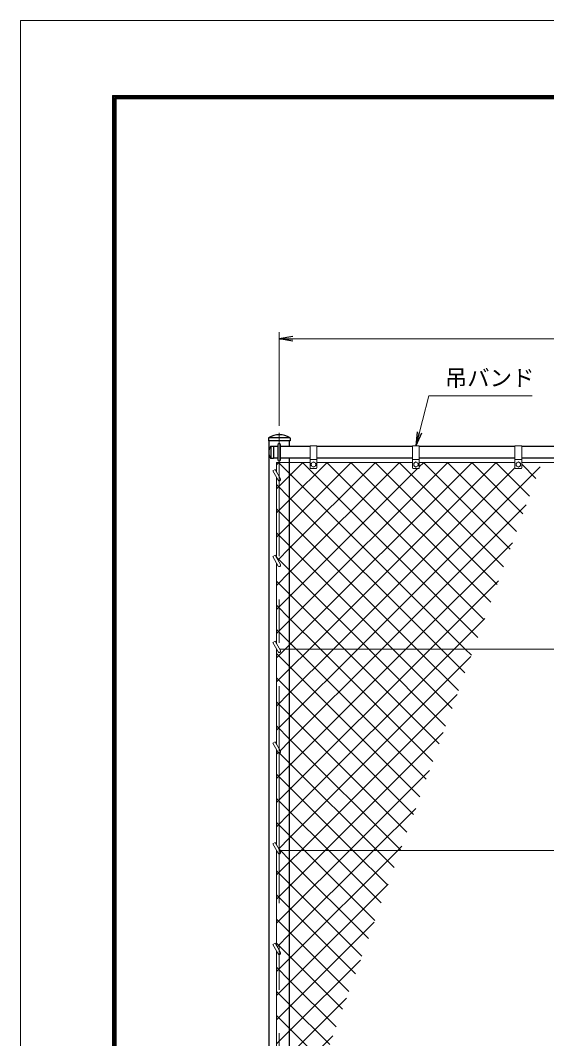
# Model space of a CAD drawing. Units: millimetres, scale not verified. Extents: x -5699 to 5699, y -3329 to 3329.
# Drawn here: x -5699 to -4158, y -373 to 2611 of the extents above; entities that cross this region are included whole.
import ezdxf
from ezdxf.enums import TextEntityAlignment as Align

# ---------------------------------------------------------------- set-up
doc = ezdxf.new("R2010")
doc.units = ezdxf.units.MM
doc.header["$LTSCALE"] = 20
doc.linetypes.add('USER3', pattern=[50.8, 31.75, -6.35, 6.35, -6.35])
for name, color, linetype, lineweight in [('0-6_23', 2, 'Continuous', 9), ('0-B_0', 7, 'Continuous', 25), ('0-C_D-STR1', 1, 'Continuous', 25), ('0-D_D-STR2', 7, 'Continuous', 13), ('0-E_D-STR3', 3, 'Continuous', 13), ('0-F_D-BMK', 2, 'USER3', 13), ('1-0_D-STR-DIM', 7, 'Continuous', 13), ('1-5_D-STR-TXT', 7, 'Continuous', 13)]:
    doc.layers.add(name, color=color, linetype=linetype, lineweight=lineweight)
doc.styles.add('ＭＳ ゴシック', font='')
doc.styles.get('ＭＳ ゴシック').set_extended_font_data('MS Gothic')

# ---------------------------------------------------------------- blocks, each defined once
blk = doc.blocks.new('_OPEN')
at = {"layer": '0-B_0'}
blk.add_line((-20, 3.33), (0, 0), dxfattribs=at)
blk.add_lwpolyline([(-20, -3.33), (0, 0), (-20, 0)], dxfattribs=at)

msp = doc.modelspace()

# ---------------------------------------------------------------- linework, layer by layer
at = {"layer": '0-6_23'}
for points in [[(-5698.58, 2610.62), (2701.42, 2610.62), (2701.42, -3329.38), (-5698.58, -3329.38)], [(-5428.58, 2390.62), (2431.42, 2390.62), (2431.42, -3109.38), (-5428.58, -3109.38)], [(-5426.08, 2388.12), (2428.92, 2388.12), (2428.92, -3106.88), (-5426.08, -3106.88)], [(-5423.58, 2385.62), (2426.42, 2385.62), (2426.42, -3104.38), (-5423.58, -3104.38)], [(-5421.08, 2383.12), (2423.92, 2383.12), (2423.92, -3101.88), (-5421.08, -3101.88)], [(-5418.58, 2380.62), (2421.42, 2380.62), (2421.42, -3099.38), (-5418.58, -3099.38)]]:
    msp.add_lwpolyline(points, close=True, dxfattribs=at)
at = {"layer": '0-C_D-STR1'}
for p, q in [((-4972.56, 1386.32), (-4972.56, 1378.26)), ((-4908.36, 1378.26), (-4972.56, 1378.26)), ((-4908.69, 1387.26), (-4972.22, 1387.26)), ((-4910.21, 1362.26), (-4910.21, 1378.26)), ((-4908.36, 1386.32), (-4908.36, 1378.26)), ((-4965.79, 1362.76), (-4957.46, 1362.76)), ((-4965.46, 1362.76), (-4965.46, 1327.76)), ((-4957.46, 1362.76), (-4957.46, 1327.76)), ((-4944.46, 1362.26), (-4957.46, 1362.26)), ((-4850.46, 1362.26), (-4936.46, 1362.26)), ((-4550.46, 1362.26), (-4830.46, 1362.26)), ((-4250.46, 1362.26), (-4530.46, 1362.26)), ((-3950.46, 1362.26), (-4230.46, 1362.26)), ((-4965.79, 1327.76), (-4957.46, 1327.76)), ((-4944.46, 1328.26), (-4957.46, 1328.26)), ((-4850.46, 1328.26), (-4936.46, 1328.26)), ((-4910.21, -1573.74), (-4910.21, 1328.26)), ((-4550.46, 1328.26), (-4830.46, 1328.26)), ((-4250.46, 1328.26), (-4530.46, 1328.26)), ((-3950.46, 1328.26), (-4230.46, 1328.26))]:
    msp.add_line(p, q, dxfattribs=at)
msp.add_lwpolyline([(-4970.71, 1378.26), (-4970.71, -1992.74), (-4910.21, -1992.74), (-4910.21, -1607.74)], dxfattribs=at)
for centre, radius, start, end in [((-4971.06, 1386.32), 1.5, 120.85073, 180), ((-4940.46, 1335.09), 61.17, 59.14927, 120.85073), ((-4909.86, 1386.32), 1.5, 0, 59.14927), ((-4935.23, 1345.26), 35.72, 151.52136, 208.47864), ((-4965.79, 1361.76), 1, 90, 147.70173), ((-4965.79, 1328.76), 1, 212.29827, 270)]:
    msp.add_arc(centre, radius, start, end, dxfattribs=at)
at = {"layer": '0-D_D-STR2'}
for p, q in [((-4948.46, 1308.57), (-4941.77, 1315.26)), ((-4910.21, 1205.4), (-4800.35, 1315.26)), ((-4910.21, 1134.69), (-4729.64, 1315.26)), ((-4358.99, 802.11), (-4872.14, 1315.26)), ((-4340.12, 853.95), (-4801.43, 1315.26)), ((-4321.25, 905.79), (-4730.72, 1315.26)), ((-4302.38, 957.63), (-4660.01, 1315.26)), ((-4283.51, 1009.48), (-4589.3, 1315.26)), ((-4530.46, 1302.31), (-4517.5, 1315.26)), ((-4264.64, 1061.32), (-4518.59, 1315.26)), ((-4245.77, 1113.16), (-4447.88, 1315.26)), ((-4226.91, 1165), (-4377.17, 1315.26)), ((-4208.04, 1216.84), (-4306.46, 1315.26)), ((-4189.17, 1268.68), (-4230.46, 1309.97)), ((-4910.21, 1211.91), (-4948.46, 1250.16)), ((-4948.46, 1167.15), (-4910.21, 1205.4)), ((-4466.56, 768.26), (-4910.21, 1211.91)), ((-4910.21, 1141.2), (-4948.46, 1179.45)), ((-4948.46, 1096.44), (-4910.21, 1134.69)), ((-4537.27, 768.26), (-4910.21, 1141.2)), ((-4910.21, 1070.49), (-4948.46, 1108.74)), ((-4569.53, 768.26), (-4257.87, 1079.92)), ((-4607.98, 768.26), (-4910.21, 1070.49)), ((-4910.21, 999.78), (-4948.46, 1038.03)), ((-4678.69, 768.26), (-4910.21, 999.78)), ((-4910.21, 929.06), (-4948.46, 967.31)), ((-4498.82, 768.26), (-4298.34, 968.74)), ((-4749.41, 768.26), (-4910.21, 929.06)), ((-4910.21, 858.35), (-4948.46, 896.6)), ((-4820.12, 768.26), (-4910.21, 858.35)), ((-4428.11, 768.26), (-4338.8, 857.57)), ((-4910.21, 787.64), (-4948.46, 825.89)), ((-4890.83, 768.26), (-4910.21, 787.64)), ((-4910.21, 716.93), (-4948.46, 755.18)), ((-4910.21, 427.58), (-4569.53, 768.26)), ((-4910.21, 356.87), (-4498.82, 768.26)), ((-4910.21, 286.16), (-4428.11, 768.26)), ((-4509.94, 387.37), (-4890.83, 768.26)), ((-4491.07, 439.22), (-4820.12, 768.26)), ((-4472.2, 491.06), (-4749.41, 768.26)), ((-4453.33, 542.9), (-4678.69, 768.26)), ((-4434.46, 594.74), (-4607.98, 768.26)), ((-4415.59, 646.58), (-4537.27, 768.26)), ((-4396.73, 698.43), (-4466.56, 768.26)), ((-4528.81, 335.53), (-4910.21, 716.93)), ((-4910.21, 646.22), (-4948.46, 684.47)), ((-4547.68, 283.69), (-4910.21, 646.22)), ((-4876.69, 178.26), (-4419.73, 635.22)), ((-4910.21, 575.51), (-4948.46, 613.76)), ((-4566.55, 231.85), (-4910.21, 575.51)), ((-4910.21, 504.8), (-4948.46, 543.05)), ((-4805.98, 178.26), (-4460.19, 524.04)), ((-4585.41, 180.01), (-4910.21, 504.8)), ((-4947.39, 471.28), (-4948.46, 472.34)), ((-4948.46, 460.05), (-4943.64, 464.86)), ((-4948.46, 389.33), (-4910.21, 427.58)), ((-4910.21, 363.38), (-4948.46, 401.63)), ((-4735.27, 178.26), (-4500.66, 412.87)), ((-4725.09, 178.26), (-4910.21, 363.38)), ((-4948.46, 318.62), (-4910.21, 356.87)), ((-4910.21, 292.67), (-4948.46, 330.92)), ((-4948.46, 247.91), (-4910.21, 286.16)), ((-4795.8, 178.26), (-4910.21, 292.67)), ((-4910.21, 221.96), (-4948.46, 260.21)), ((-4866.51, 178.26), (-4910.21, 221.96)), ((-4948.46, 177.2), (-4948.12, 177.54)), ((-4910.21, 144.74), (-4876.69, 178.26)), ((-4910.21, 74.03), (-4805.98, 178.26)), ((-4910.21, 3.32), (-4735.27, 178.26)), ((-4660.89, -27.36), (-4866.51, 178.26)), ((-4642.02, 24.48), (-4795.8, 178.26)), ((-4623.15, 76.32), (-4725.09, 178.26)), ((-4948.46, 106.49), (-4910.21, 144.74)), ((-4910.21, 80.54), (-4948.46, 118.79)), ((-4948.46, 35.78), (-4910.21, 74.03)), ((-4698.63, -131.04), (-4910.21, 80.54)), ((-4910.21, -208.81), (-4622.05, 79.34)), ((-4910.21, 9.83), (-4948.46, 48.08)), ((-4948.46, -34.93), (-4910.21, 3.32)), ((-4717.5, -182.89), (-4910.21, 9.83)), ((-4910.21, -60.88), (-4948.46, -22.63)), ((-4910.21, -279.52), (-4662.52, -31.83)), ((-4736.37, -234.73), (-4910.21, -60.88)), ((-4910.21, -131.6), (-4948.46, -93.35)), ((-4755.23, -286.57), (-4910.21, -131.6)), ((-4910.21, -350.23), (-4702.98, -143.01)), ((-4910.21, -202.31), (-4948.46, -164.06)), ((-4948.46, -247.06), (-4910.21, -208.81)), ((-4774.1, -338.41), (-4910.21, -202.31)), ((-4910.21, -273.02), (-4948.46, -234.77)), ((-4901, -411.74), (-4743.45, -254.18)), ((-4948.46, -317.77), (-4910.21, -279.52)), ((-4792.97, -390.25), (-4910.21, -273.02)), ((-4948.46, -388.48), (-4910.21, -350.23)), ((-4830.29, -411.74), (-4783.91, -365.36))]:
    msp.add_line(p, q, dxfattribs=at)
for points in [[(-4948.46, 1237.86), (-4910.21, 1276.11), (-4871.06, 1315.26)], [(-4948.46, 955.02), (-4910.21, 993.27), (-4588.22, 1315.26)], [(-4948.46, 813.6), (-4910.21, 851.85), (-4446.79, 1315.26)], [(-4948.46, 742.89), (-4923.08, 768.26), (-4910.21, 781.14), (-4376.08, 1315.26)], [(-4948.46, 672.18), (-4910.21, 710.43), (-4852.37, 768.26), (-4305.37, 1315.26)], [(-4944.84, 1029.35), (-4910.21, 1063.98), (-4658.93, 1315.26)], [(-4377.86, 750.27), (-4395.85, 768.26), (-4910.21, 1282.62), (-4942.85, 1315.26)], [(-4948.46, 530.76), (-4910.21, 569.01), (-4710.95, 768.26), (-4176.94, 1302.27)], [(-4948.46, 601.47), (-4910.21, 639.72), (-4781.66, 768.26), (-4250.46, 1299.47)], [(-4948.46, 884.31), (-4910.21, 922.56), (-4535.5, 1297.26)], [(-4937.82, 470.69), (-4910.21, 498.3), (-4640.24, 768.26), (-4217.41, 1191.09)], [(-4942.27, 183.39), (-4910.21, 215.45), (-4379.27, 746.39)], [(-4604.28, 128.17), (-4654.38, 178.26), (-4910.21, 434.09), (-4939.5, 463.38)], [(-4946.72, -103.9), (-4910.21, -67.39), (-4664.56, 178.26), (-4541.12, 301.69)], [(-4948.46, -176.35), (-4910.21, -138.1), (-4593.84, 178.26), (-4581.59, 190.52)], [(-4679.76, -79.2), (-4910.21, 151.25), (-4937.22, 178.26), (-4942.14, 183.18)], [(-4811.84, -442.09), (-4842.2, -411.74), (-4910.21, -343.73), (-4948.46, -305.48)]]:
    msp.add_lwpolyline(points, dxfattribs=at)
at = {"layer": '0-E_D-STR3'}
for p, q in [((-4944.46, 1323.26), (-4944.46, 1367.26)), ((-4936.46, 1323.26), (-4936.46, 1367.26)), ((-4850.46, 1364.26), (-4850.46, 1299.26)), ((-4830.46, 1364.26), (-4850.46, 1364.26)), ((-4830.46, 1364.26), (-4830.46, 1299.26)), ((-4550.46, 1364.26), (-4550.46, 1299.26)), ((-4530.46, 1364.26), (-4550.46, 1364.26)), ((-4530.46, 1364.26), (-4530.46, 1299.26)), ((-4250.46, 1364.26), (-4250.46, 1299.26)), ((-4230.46, 1364.26), (-4250.46, 1364.26)), ((-4230.46, 1364.26), (-4230.46, 1299.26)), ((-4948.46, 1287.12), (-4948.46, 1315.26)), ((-4948.46, 1315.26), (-4850.46, 1315.26)), ((-4830.46, 1324.26), (-4850.46, 1324.26)), ((-4846.96, 1313), (-4840.46, 1316.76)), ((-4846.96, 1313), (-4846.96, 1305.52)), ((-4840.46, 1316.76), (-4833.96, 1313)), ((-4833.96, 1313), (-4833.96, 1305.52)), ((-4830.46, 1315.26), (-4550.46, 1315.26)), ((-4530.46, 1324.26), (-4550.46, 1324.26)), ((-4546.96, 1313), (-4540.46, 1316.76)), ((-4546.96, 1313), (-4546.96, 1305.52)), ((-4540.46, 1316.76), (-4533.96, 1313)), ((-4533.96, 1313), (-4533.96, 1305.52)), ((-4530.46, 1315.26), (-4250.46, 1315.26)), ((-4230.46, 1324.26), (-4250.46, 1324.26)), ((-4246.96, 1313), (-4240.46, 1316.76)), ((-4246.96, 1313), (-4246.96, 1305.52)), ((-4240.46, 1316.76), (-4233.96, 1313)), ((-4233.96, 1313), (-4233.96, 1305.52)), ((-4230.46, 1315.26), (-3950.46, 1315.26)), ((-4959.85, 1290.85), (-4952.92, 1294.85)), ((-4959.85, 1290.85), (-4943.92, 1263.26)), ((-4952.92, 1294.85), (-4936.99, 1267.26)), ((-4832.46, 1297.26), (-4848.46, 1297.26)), ((-4532.46, 1297.26), (-4548.46, 1297.26)), ((-4232.46, 1297.26), (-4248.46, 1297.26)), ((-4948.46, 1035.62), (-4948.46, 1271.12)), ((-4959.85, 1039.35), (-4952.92, 1043.35)), ((-4959.85, 1039.35), (-4943.92, 1011.76)), ((-4952.92, 1043.35), (-4936.99, 1015.76)), ((-4948.46, 784.12), (-4948.46, 1019.62)), ((-4959.85, 787.85), (-4952.92, 791.85)), ((-4959.85, 787.85), (-4943.92, 760.26)), ((-4952.92, 791.85), (-4936.99, 764.26)), ((-4948.46, 489.12), (-4948.46, 768.12)), ((-2948.54, 768.26), (-4939.3, 768.26)), ((-4959.85, 492.85), (-4952.92, 496.85)), ((-4959.85, 492.85), (-4943.92, 465.26)), ((-4952.92, 496.85), (-4936.99, 469.26)), ((-4948.46, 194.12), (-4948.46, 473.12)), ((-4959.85, 197.85), (-4952.92, 201.85)), ((-4959.85, 197.85), (-4943.92, 170.26)), ((-4952.92, 201.85), (-4936.99, 174.26)), ((-4948.46, -100.88), (-4948.46, 178.12)), ((-2948.54, 178.26), (-4939.3, 178.26)), ((-4959.85, -97.15), (-4952.92, -93.15)), ((-4959.85, -97.15), (-4943.92, -124.74)), ((-4952.92, -93.15), (-4936.99, -120.74)), ((-4948.46, -395.88), (-4948.46, -116.88))]:
    msp.add_line(p, q, dxfattribs=at)
for points in [[(-4846.96, 1305.52), (-4840.46, 1301.76), (-4833.96, 1305.52)], [(-4546.96, 1305.52), (-4540.46, 1301.76), (-4533.96, 1305.52)], [(-4246.96, 1305.52), (-4240.46, 1301.76), (-4233.96, 1305.52)]]:
    msp.add_lwpolyline(points, dxfattribs=at)
for centre in [(-4840.46, 1309.26), (-4540.46, 1309.26), (-4240.46, 1309.26)]:
    msp.add_circle(centre, 6.49, dxfattribs=at)
for centre, radius, start, end in [((-4940.46, 1367.26), 4, 0, 180), ((-4940.46, 1323.26), 4, 180, 0), ((-4848.46, 1299.26), 2, 180, 270), ((-4832.46, 1299.26), 2, 270, 0), ((-4548.46, 1299.26), 2, 180, 270), ((-4532.46, 1299.26), 2, 270, 0), ((-4248.46, 1299.26), 2, 180, 270), ((-4232.46, 1299.26), 2, 270, 0), ((-4940.46, 1265.26), 4, 210, 30), ((-4940.46, 1013.76), 4, 210, 30), ((-4940.46, 762.26), 4, 210, 30), ((-4940.46, 467.26), 4, 210, 30), ((-4940.46, 172.26), 4, 210, 30), ((-4940.46, -122.74), 4, 210, 30)]:
    msp.add_arc(centre, radius, start, end, dxfattribs=at)
at = {"layer": '0-F_D-BMK'}
msp.add_line((-4940.46, -2007.74), (-4940.46, 1402.26), dxfattribs=at)
at = {"layer": '1-0_D-STR-DIM'}
for p, q in [((-4940.46, 1422.26), (-4940.46, 1697.26)), ((-4900.46, 1677.26), (-2980.46, 1677.26))]:
    msp.add_line(p, q, dxfattribs=at)
at = {"layer": '1-5_D-STR-TXT'}
msp.add_lwpolyline([(-4200.02, 1510.52), (-4502.47, 1510.52), (-4539.95, 1366.2)], dxfattribs=at)

# ---------------------------------------------------------------- block references
at = {"layer": '1-0_D-STR-DIM', "xscale": 2, "yscale": 2, "rotation": 180}
msp.add_blockref('_OPEN', (-4940.46, 1677.26), dxfattribs=at)
at = {"layer": '1-5_D-STR-TXT', "xscale": 2, "yscale": 2, "rotation": 255.43959}
msp.add_blockref('_OPEN', (-4540.46, 1364.26), dxfattribs=at)

# ---------------------------------------------------------------- texts
at = {"layer": '1-5_D-STR-TXT', "style": 'ＭＳ ゴシック'}
msp.add_text('吊バンド', height=48.09, dxfattribs=at).set_placement((-4455.86, 1524.37), align=Align.BOTTOM_LEFT)

doc.saveas('drawing.dxf')
